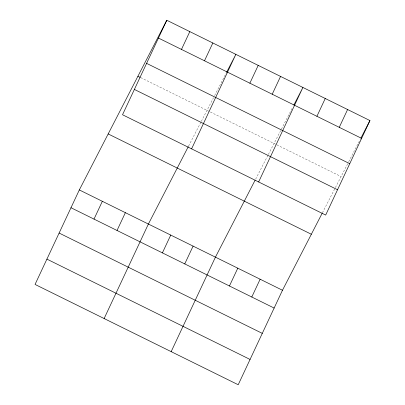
<?xml version="1.0" encoding="UTF-8"?>
<svg xmlns="http://www.w3.org/2000/svg" width="405" height="405" viewBox="0 0 405 405"><rect width="100%" height="100%" fill="white"/><g stroke="black" fill="none" stroke-linecap="round" stroke-linejoin="round"><path stroke-width="0.3" stroke-dasharray="2.02 1.52" d="M188.588 146.068L201.047 121.895M201.331 121.343L213.506 97.726M214.64 95.534L226.238 73.022M255.631 179.177L268.09 154.999M268.373 154.447L281.116 129.737M281.394 129.185L292.714 107.229M322.385 212.827L335.132 188.102M335.416 187.555L348.437 162.289M348.72 161.742L360.323 139.234M140.732 77.633L209.79 111.734M210.347 112.008L276.276 144.565M276.833 144.838L341.081 176.565"/><path stroke-width="0.61" d="M166.789 20.25L122.523 114.747L325.681 215.065L369.947 120.568L166.789 20.25L79.319 189.935L35.053 284.432L238.211 384.75L282.477 290.253L322.107 213.379M94.006 219.105L102.343 201.305M181.475 49.42L189.813 31.62M117.03 230.475L125.368 212.676M204.5 60.785L212.838 42.991M104.131 318.543L148.392 224.046L188.305 146.62M191.595 148.853L235.862 54.356L226.522 72.475M162.405 252.877L170.738 235.082M249.87 83.192L258.208 65.392M184.751 263.913L193.089 246.113M272.221 94.228L280.554 76.429M171.168 351.646L215.435 257.15L255.064 180.276M258.638 181.956L302.905 87.465L293.848 105.032M229.443 285.986L237.781 268.186M316.912 116.296L325.25 98.496M251.794 297.017L260.132 279.222M339.258 127.332L347.596 109.532M360.89 138.135L369.947 120.568M158.451 38.05L361.609 138.368M146.595 63.357L349.753 163.676M137.923 76.246L140.171 77.355M134.379 89.434L337.537 189.753M108.186 133.939L311.344 234.257M79.319 189.935L282.477 290.253M70.981 207.735L274.139 308.053M59.125 233.047L262.283 333.366M46.909 259.124L250.067 359.443"/></g></svg>
